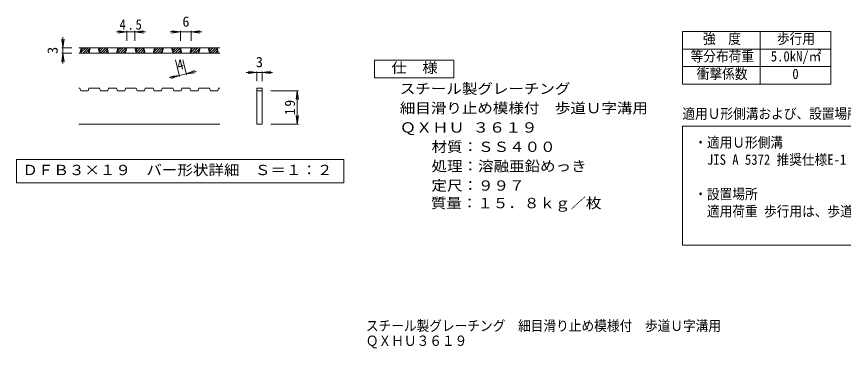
# Model space of a CAD drawing. Units: millimetres, scale not verified, with parts at other scales. Extents: x -905 to 910, y -686 to 571.
# Drawn here: x -905 to 268, y -686 to -214 of the extents above; entities that cross this region are included whole.
import ezdxf
from ezdxf.enums import TextEntityAlignment as Align

# ---------------------------------------------------------------- set-up
doc = ezdxf.new("R2010")
doc.units = ezdxf.units.MM
doc.header["$LTSCALE"] = 5
for name, color, linetype, lineweight in [('1-5_1-5ﾚｲﾔ', 7, 'Continuous', 9), ('D-0', 3, 'Continuous', 9), ('D-2', 3, 'Continuous', 9), ('D-4', 7, 'Continuous', 9), ('F-5_F-5ﾚｲﾔ', 2, 'Continuous', 9)]:
    doc.layers.add(name, color=color, linetype=linetype, lineweight=lineweight)
doc.layers.add('F-4_F-4ﾚｲﾔ', color=2, linetype='Continuous')
doc.styles.add('ＭＳ ゴシック', font='')
doc.styles.get('ＭＳ ゴシック').set_extended_font_data('MS Gothic')

msp = doc.modelspace()

# ---------------------------------------------------------------- linework, layer by layer
at = {"layer": '1-5_1-5ﾚｲﾔ', "color": 2}
msp.add_lwpolyline([(-397.124, -301.292), (-397.124, -276.292), (-284.624, -276.292), (-284.624, -301.292)], close=True, dxfattribs=at)
at = {"layer": 'D-0'}
for p, q in [((-616.673, -258.633), (-816.673, -258.633)), ((-616.673, -266.133), (-816.673, -266.133)), ((-813.657, -265.601), (-806.689, -258.633)), ((-812.479, -260.887), (-810.224, -258.633)), ((-810.653, -266.133), (-803.153, -258.633)), ((-807.118, -266.133), (-802.27, -261.286)), ((-803.582, -266.133), (-803.449, -266)), ((-787.319, -260.477), (-785.475, -258.633)), ((-786.612, -263.305), (-781.94, -258.633)), ((-785.905, -266.133), (-778.404, -258.633)), ((-782.369, -266.133), (-776.959, -260.722)), ((-778.833, -266.133), (-776.252, -263.551)), ((-761.156, -266.133), (-753.656, -258.633)), ((-760.808, -262.25), (-757.191, -258.633)), ((-757.62, -266.133), (-750.12, -258.633)), ((-754.085, -266.133), (-750.6, -262.648)), ((-735.104, -261.294), (-732.442, -258.633)), ((-734.397, -264.123), (-728.907, -258.633)), ((-732.871, -266.133), (-725.444, -258.705)), ((-729.336, -266.133), (-724.737, -261.533)), ((-725.8, -266.133), (-724.029, -264.362)), ((-709.127, -263.601), (-704.158, -258.633)), ((-708.123, -266.133), (-700.623, -258.633)), ((-707.948, -258.887), (-707.694, -258.633)), ((-704.587, -266.133), (-697.74, -259.286)), ((-701.052, -266.133), (-698.919, -264)), ((-683.589, -259.277), (-682.945, -258.633)), ((-682.882, -262.105), (-679.409, -258.633)), ((-682.175, -264.934), (-675.874, -258.633)), ((-679.838, -266.133), (-673.221, -259.516)), ((-676.303, -266.133), (-672.514, -262.344)), ((-672.767, -266.133), (-671.807, -265.173)), ((-657.445, -264.953), (-651.125, -258.633)), ((-656.267, -260.239), (-654.661, -258.633)), ((-655.09, -266.133), (-647.59, -258.633)), ((-651.554, -266.133), (-646.059, -260.637)), ((-648.019, -266.133), (-647.237, -265.351)), ((-631.367, -260.088), (-629.912, -258.633)), ((-630.66, -262.916), (-626.376, -258.633)), ((-629.953, -265.745), (-622.841, -258.633)), ((-626.805, -266.133), (-620.999, -260.327)), ((-623.27, -266.133), (-620.292, -263.155)), ((-619.734, -266.133), (-619.585, -265.984)), ((-815.04, -316.133), (-816.673, -316.133)), ((-815.04, -316.133), (-813.79, -319.883)), ((-803.482, -319.883), (-802.232, -316.133)), ((-787.155, -316.133), (-802.232, -316.133)), ((-787.155, -316.133), (-785.905, -319.883)), ((-775.606, -319.883), (-774.356, -316.133)), ((-763.029, -316.133), (-774.356, -316.133)), ((-763.029, -316.133), (-761.779, -319.883)), ((-751.471, -319.883), (-750.221, -316.133)), ((-723.587, -319.883), (-722.337, -316.133)), ((-711.01, -316.133), (-722.337, -316.133)), ((-711.01, -316.133), (-709.76, -319.883)), ((-699.452, -319.883), (-698.202, -316.133)), ((-698.202, -316.133), (-683.125, -316.133)), ((-681.875, -319.883), (-683.125, -316.133)), ((-671.567, -319.883), (-670.317, -316.133)), ((-658.99, -316.133), (-670.317, -316.133)), ((-658.99, -316.133), (-657.74, -319.883)), ((-647.433, -319.883), (-646.183, -316.133)), ((-646.183, -316.133), (-631.106, -316.133)), ((-629.856, -319.883), (-631.106, -316.133)), ((-564.173, -316.133), (-556.673, -316.133)), ((-564.173, -367.383), (-564.173, -316.133)), ((-803.482, -319.883), (-813.79, -319.883)), ((-775.606, -319.883), (-785.905, -319.883)), ((-751.471, -319.883), (-761.779, -319.883)), ((-723.587, -319.883), (-733.894, -319.883)), ((-699.452, -319.883), (-709.76, -319.883)), ((-671.567, -319.883), (-681.875, -319.883)), ((-647.433, -319.883), (-657.74, -319.883)), ((-619.548, -319.883), (-629.856, -319.883)), ((-564.173, -319.883), (-556.673, -319.883)), ((-616.673, -367.383), (-816.673, -367.383))]:
    msp.add_line(p, q, dxfattribs=at)
for points in [[(-733.894, -319.883), (-735.144, -316.133), (-750.221, -316.133)], [(-619.548, -319.883), (-618.298, -316.133), (-616.673, -316.133)], [(-556.673, -316.133), (-556.673, -367.383), (-564.173, -367.383)]]:
    msp.add_lwpolyline(points, dxfattribs=at)
at = {"layer": 'D-0', "color": 7}
msp.add_lwpolyline([(-905, -417.383), (-905, -450.608), (-440.846, -450.608), (-440.846, -417.383)], close=True, dxfattribs=at)
at = {"layer": 'D-2'}
for p, q in [((-815.078, -266.133), (-813.203, -258.633)), ((-813.79, -266.133), (-811.915, -258.633)), ((-803.482, -266.133), (-801.607, -258.633)), ((-802.194, -266.133), (-800.319, -258.633)), ((-787.194, -266.133), (-789.069, -258.633)), ((-785.905, -266.133), (-787.78, -258.633)), ((-775.606, -266.133), (-777.481, -258.633)), ((-774.318, -266.133), (-776.193, -258.633)), ((-763.068, -266.133), (-761.192, -258.633)), ((-761.779, -266.133), (-759.904, -258.633)), ((-751.471, -266.133), (-749.596, -258.633)), ((-750.183, -266.133), (-748.308, -258.633)), ((-735.183, -266.133), (-737.058, -258.633)), ((-733.894, -266.133), (-735.769, -258.633)), ((-723.587, -266.133), (-725.462, -258.633)), ((-722.298, -266.133), (-724.173, -258.633)), ((-711.048, -266.133), (-709.173, -258.633)), ((-709.76, -266.133), (-707.885, -258.633)), ((-699.452, -266.133), (-697.577, -258.633)), ((-698.163, -266.133), (-696.289, -258.633)), ((-683.163, -266.133), (-685.038, -258.633)), ((-681.875, -266.133), (-683.75, -258.633)), ((-671.567, -266.133), (-673.442, -258.633)), ((-670.279, -266.133), (-672.154, -258.633)), ((-659.029, -266.133), (-657.154, -258.633)), ((-657.74, -266.133), (-655.865, -258.633)), ((-647.433, -266.133), (-645.558, -258.633)), ((-646.144, -266.133), (-644.269, -258.633)), ((-631.144, -266.133), (-633.019, -258.633)), ((-629.856, -266.133), (-631.731, -258.633)), ((-619.548, -266.133), (-621.423, -258.633)), ((-618.259, -266.133), (-620.134, -258.633))]:
    msp.add_line(p, q, dxfattribs=at)
at = {"layer": 'D-4'}
for p, q in [((-748.308, -236.133), (-760.701, -234.501)), ((-737.058, -236.133), (-724.665, -234.501)), ((-672.154, -236.133), (-684.547, -234.501)), ((-657.154, -236.133), (-644.761, -234.501)), ((-839.173, -258.633), (-840.805, -246.24)), ((-839.173, -258.633), (-839.173, -243.633)), ((-839.173, -258.633), (-837.542, -246.24)), ((-748.308, -236.133), (-763.308, -236.133)), ((-748.308, -236.133), (-760.701, -237.764)), ((-748.308, -234.633), (-748.308, -248.633)), ((-737.058, -236.133), (-748.308, -236.133)), ((-737.058, -234.633), (-737.058, -248.633)), ((-737.058, -236.133), (-724.665, -237.764)), ((-737.058, -236.133), (-722.058, -236.133)), ((-672.154, -236.133), (-687.154, -236.133)), ((-672.154, -236.133), (-684.547, -237.764)), ((-672.154, -234.633), (-672.154, -248.633)), ((-657.154, -236.133), (-672.154, -236.133)), ((-657.154, -234.633), (-657.154, -248.633)), ((-657.154, -236.133), (-644.761, -237.764)), ((-657.154, -236.133), (-642.154, -236.133)), ((-839.173, -266.133), (-840.805, -278.526)), ((-840.673, -258.633), (-826.673, -258.633)), ((-840.673, -266.133), (-826.673, -266.133)), ((-839.173, -258.633), (-839.173, -266.133)), ((-839.173, -266.133), (-837.542, -278.526)), ((-839.173, -266.133), (-839.173, -281.133)), ((-673.572, -299.349), (-679.431, -275.911)), ((-663.87, -296.924), (-669.123, -275.911)), ((-664.234, -295.469), (-652.606, -290.88)), ((-664.234, -295.469), (-649.682, -291.831)), ((-564.173, -293.633), (-576.566, -292.001)), ((-564.173, -292.133), (-564.173, -306.133)), ((-556.673, -293.633), (-544.28, -292.001)), ((-556.673, -292.133), (-556.673, -306.133)), ((-673.936, -297.894), (-688.488, -301.532)), ((-673.936, -297.894), (-686.354, -299.316)), ((-673.936, -297.894), (-685.563, -302.482)), ((-673.936, -297.894), (-664.234, -295.469)), ((-664.234, -295.469), (-651.815, -294.046)), ((-564.173, -293.633), (-579.173, -293.633)), ((-564.173, -293.633), (-576.566, -295.264)), ((-556.673, -293.633), (-564.173, -293.633)), ((-556.673, -293.633), (-544.28, -295.264)), ((-556.673, -293.633), (-541.673, -293.633)), ((-505.173, -319.883), (-544.173, -319.883)), ((-506.673, -319.883), (-508.305, -332.276)), ((-506.673, -319.883), (-505.042, -332.276)), ((-506.673, -367.383), (-506.673, -319.883)), ((-506.673, -367.383), (-508.305, -354.989)), ((-506.673, -367.383), (-505.042, -354.989)), ((-505.173, -367.383), (-544.173, -367.383))]:
    msp.add_line(p, q, dxfattribs=at)
at = {"layer": 'F-5_F-5ﾚｲﾔ'}
for p, q in [((40, -235.463), (250, -235.463)), ((40, -235.463), (40, -310.463)), ((150, -235.463), (150, -310.463)), ((250, -235.463), (250, -310.463)), ((40, -260.463), (250, -260.463)), ((40, -285.463), (250, -285.463)), ((40, -310.463), (250, -310.463)), ((40, -370.069), (910, -370.069)), ((40, -539.054), (40, -370.069))]:
    msp.add_line(p, q, dxfattribs=at)
msp.add_lwpolyline([(910, -370.069), (910, -539.054), (40, -539.054)], dxfattribs=at)

# ---------------------------------------------------------------- texts
at = {"layer": '1-5_1-5ﾚｲﾔ', "color": 2, "style": 'ＭＳ ゴシック'}
for s, width, p in [('仕\u3000様', 1.1, (-373.374, -298.792)), ('スチール製グレーチング', 1.1, (-361.223, -328.551)), ('細目滑り止め模様付\u3000歩道Ｕ字溝用', 1.1, (-361.223, -356.051)), ('ＱＸＨＵ ３６１９', 1.15, (-361.223, -383.551)), ('材質：ＳＳ４００', 1.1, (-316.223, -411.051)), ('処理：溶融亜鉛めっき', 1.1, (-316.223, -438.551)), ('定尺：９９７', 1.1, (-316.223, -466.051)), ('\u3000\u3000質量：１５．８ｋｇ／枚', 1.1, (-361.223, -491.051))]:
    msp.add_text(s, height=14.66, dxfattribs=dict(at, width=width)).set_placement(p, align=Align.BOTTOM_LEFT)
at = {"layer": 'D-0', "color": 2, "style": 'ＭＳ ゴシック', "width": 1.1}
msp.add_text('ＤＦＢ３×１９\u3000バー形状詳細\u3000Ｓ＝１：２', height=14.66, dxfattribs=at).set_placement((-896.673, -443.995), align=Align.BOTTOM_LEFT)
at = {"layer": 'D-4', "color": 2, "style": 'ＭＳ ゴシック'}
for s, p in [('6', (-669.654, -233.133)), ('3', (-565.423, -290.633))]:
    msp.add_text(s, height=14.66, dxfattribs=at).set_placement(p, align=Align.BOTTOM_LEFT)
msp.add_text('3', height=14.66, rotation=90, dxfattribs=at).set_placement((-842.173, -267.383), align=Align.BOTTOM_LEFT)
at = {"layer": 'D-4', "color": 2, "style": 'ＭＳ ゴシック', "width": 0.85}
msp.add_text('4', height=14.66, rotation=14.035, dxfattribs=at).set_placement((-674.057, -294.832), align=Align.BOTTOM_LEFT)
at = {"layer": 'D-4', "color": 2, "insert": (-758.933, -233.133), "char_height": 14.66, "attachment_point": 7, "style": 'ＭＳ ゴシック'}
msp.add_mtext('\\T1.27;\\W0.9;4.5', dxfattribs=at)
at = {"layer": 'D-4', "color": 2, "insert": (-509.673, -354.258), "char_height": 14.66, "attachment_point": 7, "rotation": 90, "style": 'ＭＳ ゴシック'}
msp.add_mtext('\\T1.27;\\W0.95;19', dxfattribs=at)
at = {"layer": 'F-4_F-4ﾚｲﾔ', "style": 'ＭＳ ゴシック', "width": 0.9}
for s, p in [('スチール製グレーチング\u3000細目滑り止め模様付\u3000歩道Ｕ字溝用', (-409.447, -665.304)), ('ＱＸＨＵ３６１９', (-409.447, -686.554))]:
    msp.add_text(s, height=14.66, dxfattribs=at).set_placement(p, align=Align.BOTTOM_LEFT)
at = {"layer": 'F-5_F-5ﾚｲﾔ', "color": 7, "style": 'ＭＳ ゴシック', "width": 0.9}
for s, p in [('強\u3000度', (68.75, -257.463)), ('歩行用', (173.75, -257.463)), ('等分布荷重', (51.25, -282.463)), ('5.0kN/㎡', (165, -282.463)), ('衝撃係数', (60, -307.463)), ('0', (195.625, -307.463)), ('適用Ｕ形側溝および、設置場所について', (39.559, -364.004)), ('・適用Ｕ形側溝', (56.474, -404.781)), ('\u3000JIS A 5372 推奨仕様E-1 U形側溝、推奨仕様E-2 上ぶた式U形側溝の本体に適用します。', (56.474, -429.251)), ('・設置場所', (56.474, -478.189)), ('\u3000適用荷重 歩行用は、歩道にお使いいただけます。', (56.474, -502.659))]:
    msp.add_text(s, height=14.66, dxfattribs=at).set_placement(p, align=Align.BOTTOM_LEFT)

doc.saveas('drawing.dxf')
